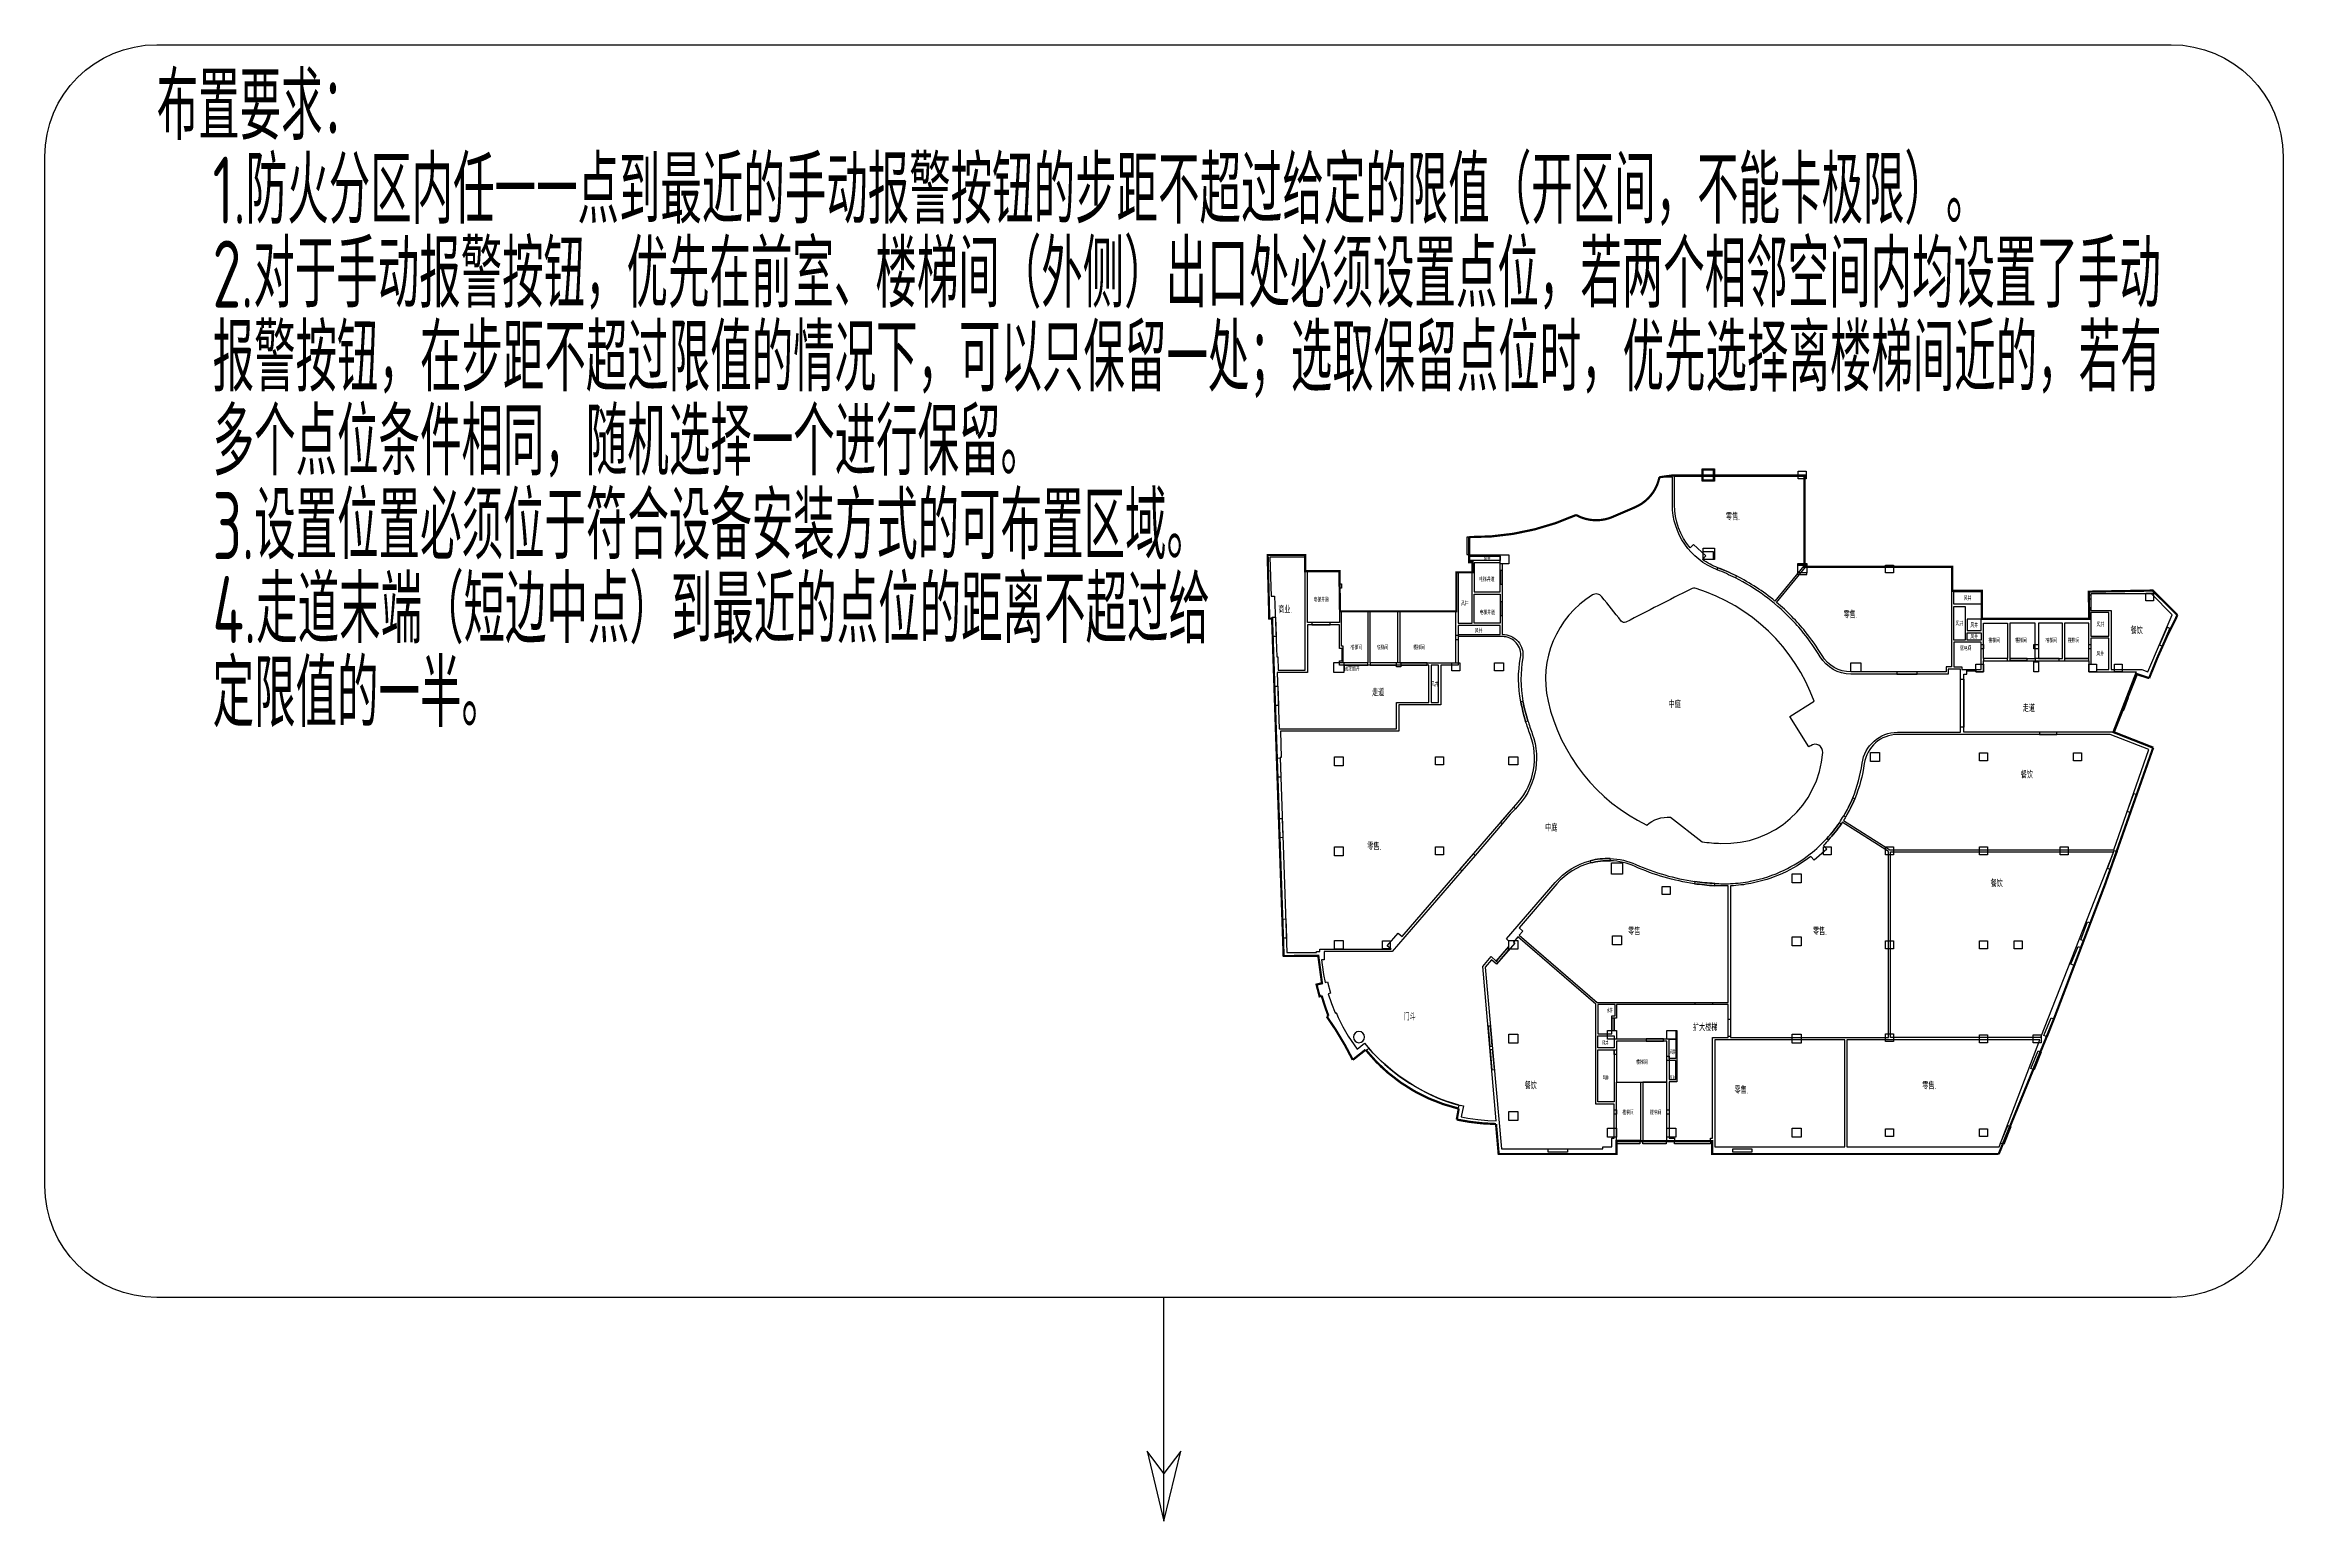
# Model space of a CAD drawing. Header units: millimetres. Extents: x 0 to 4164250, y 0 to 1261500.
# Drawn here: x 2710250 to 2910250, y 159000 to 291000 of the extents above; entities that cross this region are included whole.
import ezdxf
from ezdxf.enums import TextEntityAlignment as Align

# ---------------------------------------------------------------- set-up
doc = ezdxf.new("R2010")
doc.units = ezdxf.units.MM
doc.header["$LTSCALE"] = 1000
doc.linetypes.add('DASH', pattern=[0.35, 0.25, -0.1])
doc.layers.add('AD-AREA-DIVD', color=1, linetype='Continuous', true_color=0xff0000)
for name, color, linetype in [('AD-AREA-OUTL', 31, 'Continuous'), ('AD-NAME-ROOM', 9, 'Continuous'), ('E-UNIV-DIAG', 2, 'Continuous'), ('E-UNIV-NOTE', 6, 'Continuous'), ('柱子', 7, 'Continuous'), ('门窗框线', 114, 'Continuous')]:
    doc.layers.add(name, color=color, linetype=linetype)
doc.styles.add('TH-STYLE3', font='tssdeng.shx', dxfattribs={"width": 0.65, "bigfont": 'tssdchn.shx'})

msp = doc.modelspace()

# ---------------------------------------------------------------- linework, layer by layer
at = {"layer": 'AD-AREA-DIVD', "linetype": 'DASH', "ltscale": 2, "const_width": 200}
msp.add_lwpolyline([(2900797.86, 240010.85, 0.027793692), (2898268.2, 234372.04), (2897180.5, 234730.2), (2895115.71, 229537.09), (2898629.92, 228157.12, -0.018497551), (2884831.26, 191833.9), (2859223.03, 191833.91), (2859223.03, 192983.91), (2850673.03, 192983.91), (2850673.03, 191833.91), (2840150.8, 191833.91), (2839916.8, 194513.1, -0.047494855), (2836407.17, 194911.88), (2836586.69, 195889.89, -0.166932705), (2828261.81, 201156.21), (2827114.42, 200248.98, 0.038836248), (2824800.01, 204117.87), (2824940.56, 204177.58, -0.01876645), (2824336.45, 205982.41), (2824153.13, 205927.85), (2823878.3, 206978.92), (2824365.67, 207093.9), (2824036, 209547.9), (2820938.05, 209533.91), (2819906.44, 239697.5), (2819656.59, 239688.95), (2819511.85, 245383.9), (2822871.35, 245383.91), (2822871.35, 243933.91), (2825921.35, 243933.91), (2825973.03, 240343.91), (2836373.03, 240343.91), (2836373.03, 243833.91), (2837823.03, 243833.91), (2837823.03, 244733.91), (2837521.35, 244733.91), (2837521.35, 246983.91, 0.108474649), (2847067.72, 248956.8, 0.232535743), (2850341.84, 248793), (2852341.84, 249655.05, 0.246120268), (2854513.38, 252333.91), (2855623.03, 252483.91), (2867473.03, 252483.91), (2867473.03, 244333.91), (2880673.03, 244333.91), (2880673.03, 242183.91), (2883323.03, 242183.91), (2883323.03, 239673.91), (2892923.03, 239673.91), (2892871.35, 242103.91), (2898592.8, 242203.91)], format="xyb", close=True, dxfattribs=at)
at = {"layer": 'AD-AREA-OUTL'}
for points in [[(2824571.21, 209933.91), (2824571.22, 209183.96), (2824334.43, 209183.96), (2824380.21, 208746.9), (2824511.95, 207865.14), (2824657.6, 207163.61), (2824851.39, 207209.6), (2825111.63, 206212.95), (2824919.53, 206156.95), (2825201.21, 205283.73), (2825532.43, 204439.85), (2825536.34, 204430.65), (2825628.38, 204469.75, 0.060061963), (2827510.78, 201206.74), (2828174.83, 201738.28), (2828808.76, 200972.18, 0.126743345), (2836146.27, 196303.61), (2836706.89, 196160.95), (2836712.38, 196159.68), (2836720.62, 196195.14), (2837012.84, 196127.27), (2836789.26, 195164.64), (2837393.43, 195042.23), (2838275.79, 194914.51), (2839184.71, 194836.06), (2839941.67, 194812.47), (2838729.6, 208600.08), (2839486.75, 209477.48), (2839940.99, 209085.49), (2841071.35, 210395.37), (2841071.35, 210865.79), (2840849.78, 211057), (2845203.58, 216102.27, -0.152021144), (2848331.34, 218050.62, -0.072967074), (2850120.52, 218247.67, -0.095966598), (2852418.1, 217716.18, 0.034470114), (2854990.22, 216777.97, 0.033817269), (2857666.02, 216198.57, 0.022939562), (2859457.07, 216019.3, 0.026827212), (2860870.69, 216006.55, 0.036888367), (2862658.1, 216219.12, 0.063254514), (2865658.74, 217208.36, 0.055680586), (2867983.82, 218653.27, 0.040683964), (2869476.27, 220039.77, 0.036628578), (2870590.71, 221453.28, 0.014108749), (2870976.62, 222060.43, 0.03662859), (2871783.4, 223669.5, 0.063674577), (2872620.23, 226760.98, -0.373636224), (2875791.61, 229533.91), (2881421.35, 229533.91), (2881421.35, 235183.91), (2880321.35, 235183.91), (2880321.35, 234733.91), (2871618.33, 234733.91, -0.263529203), (2868873.15, 236288.77, 0.034531757), (2867398.85, 238401.99, 0.024331231), (2866202.73, 239747.09, 0.081947128), (2861306.15, 243330.61, 0.024331231), (2859662.3, 244063.91, -0.307417986), (2855671.35, 249855.63), (2855671.35, 252333.91), (2854513.38, 252333.91, -0.246120268), (2852341.84, 249655.05), (2850341.84, 248793, -0.232535743), (2847067.72, 248956.8, -0.108464558), (2837521.35, 246983.91), (2837521.35, 245383.91), (2841071.35, 245383.91), (2841071.35, 244583.91), (2840471.35, 244583.91), (2840471.35, 238283.91, -0.471872406), (2842298.79, 236176.89, 0.086633803), (2842320.12, 232304.5, 0.033564408), (2842754.67, 230569.76, 0.008192837), (2843151.68, 229406.63, -0.290445672), (2841652.12, 222701.27, 0.036712269), (2840476.14, 221338.52), (2838046.76, 218523.3), (2836870.79, 217160.55), (2830634.59, 209933.91)], [(2867421.35, 244420.69), (2864836.62, 241268.1, 0.054873363), (2861387.73, 243513.47, 0.02394224), (2859743.87, 244246.77, -0.026927145), (2859034.32, 244568.38, -0.03976702), (2858359.41, 244990.48), (2858655.81, 245313.2), (2857551.07, 246327.86), (2857262.47, 246013.64, -0.175482196), (2855871.35, 249855.28), (2855871.35, 252433.91), (2867421.35, 252433.91)], [(2867568.63, 244283.91), (2880621.35, 244283.91), (2880621.35, 235383.91), (2880121.35, 235383.91), (2880121.35, 234933.91), (2871618.15, 234933.91, -0.263559575), (2869045.24, 236391.89, 0.034911741), (2867548.48, 238535.05, 0.023703058), (2866352.36, 239880.15, 0.024950908), (2864988.84, 241141.95)], [(2855503.47, 221943.41), (2858321.62, 219741.63, 0.02233398), (2860008.12, 219598.33, 0.405015708), (2869100.04, 227727.3, 0.630813976), (2868029.26, 228335.95, -0.025087001), (2867862.29, 228231.61), (2866166.54, 230945.37), (2868338.87, 232302.79, 0.234123038), (2857806.24, 242384.3, 0.196520459), (2857316.1, 242342.76, -0.000160731), (2851524.44, 239383.93, -0.358308477), (2851090.06, 239479.3, -0.000187057), (2849377.51, 241657.93, 0.381789356), (2848524.82, 241809.2, 0.320902462), (2844561.46, 232326.79, 0.227112064), (2853375.64, 221242.14, -0.193706044)], [(2840471.35, 238083.91), (2836546.65, 238083.91), (2836521.35, 235533.91), (2834971.35, 235533.91), (2834971.35, 231983.91), (2831221.35, 231983.91), (2831221.35, 229633.91), (2820650.86, 229633.91), (2820731.35, 227280.41), (2820631.89, 227277.01), (2821227.97, 209833.91), (2823884.95, 209833.96), (2823884.95, 209933.93), (2824171.35, 209933.93), (2824171.35, 210133.91), (2830543.01, 210133.91), (2830202.32, 210427.91), (2831182.3, 211563.53), (2831522.99, 211269.53), (2841500.7, 222831.93), (2841897.55, 223291.8, 0.275125234), (2842966.26, 229336.42, -0.015821003), (2842563.36, 230511.44, -0.026668966), (2842123.42, 232268.3, -0.093537814), (2842101.71, 236210.92, 0.472698839)], [(2870963.44, 221658.45), (2875100.4, 219033.91), (2895115.38, 219033.91), (2898253.41, 227982.67), (2894799.51, 229333.91), (2875811.6, 229333.91, 0.375528552), (2872817.69, 226733.63, -0.063674577), (2871967.6, 223593.18, -0.03662859), (2871147.71, 221957.95, -0.014094469)], [(2841981.18, 212061.95), (2842321.86, 211767.96), (2841996.92, 211391.41), (2848958.54, 205383.91), (2860671.35, 205383.91), (2860671.35, 215798.92, -0.021143232), (2859437.13, 215820.09, -0.020165528), (2857646.08, 215999.37, -0.070822888), (2852337.27, 217534.54, 0.097129433), (2850142.66, 218046.67, 0.072777057), (2848353.48, 217849.62, 0.15346618), (2845354.99, 215971.61)]]:
    msp.add_lwpolyline(points, format="xyb", close=True, dxfattribs=at)
for points in [[(2858321.35, 253083.92), (2859421.35, 253083.92), (2859421.35, 251983.92), (2858321.35, 251983.92)], [(2822871.35, 235083.91), (2822871.35, 245183.91), (2819718.8, 245183.91), (2819837.73, 241706.58), (2820137.56, 241716.83), (2820323.78, 236271.74), (2820423.72, 236275.15), (2820464.46, 235083.91)], [(2837521.35, 245283.91), (2840270.81, 245283.91), (2840270.81, 244883.91), (2837521.35, 244883.91)], [(2837971.35, 242083.91), (2840271.35, 242083.91), (2840271.35, 244683.91), (2837971.35, 244683.91)], [(2825921.35, 239333.91), (2823071.35, 239333.91), (2823071.35, 243933.91), (2825921.35, 243933.91)], [(2837771.35, 243783.91), (2836521.35, 243783.91), (2836521.35, 239283.91), (2837771.35, 239283.91)], [(2880821.35, 242133.91), (2883271.35, 242133.91), (2883271.35, 240983.91), (2880821.35, 240983.91)], [(2826121.35, 240323.91), (2828471.35, 240323.91), (2828471.35, 235733.91), (2826271.35, 235733.91), (2826271.35, 237233.91), (2826121.35, 237233.91)], [(2828671.35, 240323.91), (2831121.35, 240323.91), (2831121.35, 235733.91), (2828671.35, 235733.91)], [(2836321.35, 240323.91), (2831321.35, 240323.91), (2831321.35, 235733.91), (2836321.35, 235733.91)], [(2837971.35, 241883.91), (2840271.35, 241883.91), (2840271.35, 239283.91), (2837971.35, 239283.91)], [(2881821.35, 237783.91), (2880821.35, 237783.91), (2880821.35, 240783.91), (2881821.35, 240783.91)], [(2893071.35, 241903.91), (2893071.35, 240433.91), (2894871.35, 240433.91), (2894871.35, 235133.91), (2897629.07, 235133.91), (2898143.41, 234924.44), (2900340.01, 240032.44), (2898468.54, 241903.91)], [(2894671.36, 240233.91), (2893071.35, 240233.91), (2893071.35, 238133.91), (2894671.36, 238133.91)], [(2833921.35, 235533.91), (2825921.35, 235533.91), (2825921.35, 235933.91), (2826171.35, 235933.91), (2826171.35, 237033.91), (2825921.35, 237033.91), (2825921.35, 239133.91), (2823071.35, 239133.91), (2823071.35, 234883.91), (2820371.24, 234883.91), (2820543.96, 229833.91), (2831021.35, 229833.91), (2831021.35, 232183.91), (2833921.35, 232183.91)], [(2840271.35, 239083.91), (2836521.35, 239083.91), (2836521.35, 238283.91), (2840271.35, 238283.91)], [(2883271.35, 239633.91), (2882021.35, 239633.91), (2882021.35, 238633.91), (2883271.35, 238633.91)], [(2882021.35, 238433.91), (2883271.35, 238433.91), (2883271.35, 237783.91), (2882021.35, 237783.91)], [(2883471.35, 239303.91), (2885621.35, 239303.91), (2885621.35, 236143.91), (2883471.35, 236143.91)], [(2885821.35, 236133.91), (2888071.35, 236133.91), (2888071.35, 239303.91), (2885821.35, 239303.91)], [(2888371.35, 236123.91), (2890521.35, 236123.91), (2890521.35, 239293.91), (2888371.35, 239293.91)], [(2890721.35, 236123.91), (2892871.35, 236123.91), (2892871.35, 239293.91), (2890721.35, 239293.91)], [(2880821.35, 237583.91), (2880821.35, 235383.91), (2881521.35, 235383.91), (2881521.35, 235133.91), (2883271.35, 235133.91), (2883271.35, 237583.91)], [(2894671.35, 235133.91), (2894671.13, 237933.48), (2893071.35, 237933.91), (2893071.35, 235633.92), (2893571.37, 235633.91), (2893571.37, 235133.91)], [(2834771.35, 235533.91), (2834121.35, 235533.91), (2834121.35, 232183.91), (2834771.35, 232183.91)], [(2895038.85, 229533.91), (2881721.35, 229533.91), (2881721.35, 234733.91), (2881971.35, 234733.91), (2881971.35, 235033.91), (2882771.35, 235033.91), (2882771.34, 234933.91), (2883471.34, 234933.91), (2883471.35, 235933.91), (2892871.35, 235933.91), (2892871.35, 234933.91), (2897100, 234933.91)], [(2875171.35, 218833.91), (2895088.52, 218833.91), (2888576.36, 202233.91), (2875171.35, 202233.91)], [(2840414.26, 192283.91), (2849471.35, 192283.91), (2849471.35, 192483.91), (2850271.35, 192483.91), (2850271.35, 193233.91), (2850471.35, 193233.91), (2850471.35, 196283.91), (2848821.35, 196283.91), (2848821.35, 205238.12), (2841866.25, 211239.99), (2841472.55, 210783.75), (2841586.11, 210685.76), (2839961.75, 208803.41), (2839507.5, 209195.4), (2838936.23, 208533.4)], [(2849021.35, 202583.91), (2850271.35, 202583.91), (2850271.35, 204183.91), (2850571.35, 204183.91), (2850571.35, 205183.91), (2849021.35, 205183.91)], [(2860671.35, 202233.91), (2860671.35, 205183.91), (2850671.35, 205183.91), (2850671.35, 203983.91), (2850471.35, 203983.91), (2850471.36, 202883.92), (2850671.33, 202883.92), (2850671.35, 202133.91), (2855171.34, 202133.91), (2855171.35, 202883.91), (2856071.35, 202883.91), (2856071.35, 198283.91), (2855371.35, 198283.91), (2855371.35, 193233.91), (2855871.38, 193233.91), (2855871.38, 193033.91), (2859071.38, 193033.82), (2859071.38, 193233.91), (2859271.35, 193233.91), (2859271.35, 202233.91)], [(2849021.35, 202383.91), (2850471.35, 202383.91), (2850471.35, 201333.91), (2849021.35, 201333.91)], [(2855971.35, 200383.91), (2855371.35, 200383.91), (2855371.35, 202083.92), (2855971.35, 202083.92)], [(2871071.35, 202033.91), (2859471.35, 202033.91), (2859471.35, 192483.91), (2871071.35, 192483.91)], [(2888497.19, 202033.91), (2871271.35, 202033.91), (2871271.35, 192483.91), (2884866.03, 192483.91)], [(2849021.35, 201133.91), (2850471.35, 201133.91), (2850471.35, 196483.91), (2849021.35, 196483.91)], [(2850671.35, 198263.91), (2855171.35, 198263.91), (2855171.35, 201933.91), (2850671.35, 201933.91)], [(2855971.35, 200183.91), (2855371.35, 200183.91), (2855371.35, 198483.91), (2855971.35, 198483.91)], [(2850671.35, 198263.91), (2852821.35, 198263.91), (2852821.35, 193033.91), (2850671.35, 193033.91)], [(2853020.83, 193033.91), (2855171.35, 193033.91), (2855171.35, 198263.91), (2853020.83, 198263.91)]]:
    msp.add_lwpolyline(points, close=True, dxfattribs=at)
msp.add_lwpolyline([(2860871.35, 215806.38), (2860871.35, 202233.91), (2874971.35, 202233.91), (2874971.35, 218878.93), (2870855.58, 221490.03, -0.003830145), (2870748.18, 221329.14, -0.03568477), (2869633.74, 219915.62, -0.013480636), (2869161.84, 219424.99), (2869464.77, 219078.53), (2868335.53, 218091.2), (2868032.62, 218437.65, -0.11787199), (2862681.78, 216020.01, -0.035684688), (2860894.37, 215807.44, -0.000456264), (2860871.35, 215806.38, 1.218045454)], format="xyb", dxfattribs=at)
at = {"layer": 'E-UNIV-DIAG'}
msp.add_lwpolyline([(2900250, 179000), (2720250, 179000, -0.414213562), (2710250, 189000), (2710250, 281000, -0.414213562), (2720250, 291000), (2900250, 291000, -0.414213562), (2910250, 281000), (2910250, 189000, -0.414213562)], format="xyb", close=True, dxfattribs=at)
for points in [[(2810250, 159000), (2810250, 179000)], [(2810250, 159000), (2811750, 165276.24), (2810250, 163276.24), (2808750, 165276.24), (2810250, 159000)]]:
    msp.add_lwpolyline(points, dxfattribs=at)
at = {"layer": '柱子'}
for points in [[(2858421.35, 252983.92), (2859321.35, 252983.92), (2859321.35, 252083.92), (2858421.35, 252083.92)], [(2858421.35, 252983.92), (2859321.35, 252983.92), (2859321.35, 252083.92), (2858421.35, 252083.92)], [(2866921.35, 252883.92), (2867621.35, 252883.92), (2867621.35, 252183.92), (2866921.35, 252183.92)], [(2840271.35, 245383.91), (2841071.35, 245383.91), (2841071.35, 244583.91), (2840271.35, 244583.91)], [(2858421.3, 245983.97), (2859421.35, 245983.97), (2859421.35, 244983.97), (2858421.3, 244983.97)], [(2858421.3, 245683.97), (2859321.3, 245683.97), (2859321.3, 244983.97), (2858421.3, 244983.97)], [(2858421.3, 245683.97), (2859321.3, 245683.97), (2859321.3, 244983.97), (2858421.3, 244983.97)], [(2867671.37, 244483.91), (2866871.37, 244483.91), (2866871.37, 244633.91), (2867671.37, 244633.91), (2867671.37, 244483.91)], [(2866871.37, 244483.91), (2867671.37, 244483.91), (2867671.37, 243783.91), (2866871.37, 243783.91)], [(2874721.35, 244483.92), (2875421.35, 244483.92), (2875421.35, 243783.92), (2874721.35, 243783.92)], [(2825921.36, 242413.91), (2825921.36, 242813.91), (2826121.36, 242813.91), (2826121.36, 242413.91)], [(2867671.37, 243783.91), (2866871.37, 243783.91), (2866871.37, 243633.91), (2867671.37, 243633.91), (2867671.37, 243783.91)], [(2892871.35, 241833.92), (2893071.35, 241833.92), (2893071.35, 241433.92), (2892871.35, 241433.92)], [(2897971.35, 241983.92), (2898671.35, 241983.92), (2898671.35, 241283.92), (2897971.35, 241283.92)], [(2836321.35, 237813.91), (2836321.35, 238213.91), (2836521.35, 238213.91), (2836521.35, 237813.91)], [(2883271.35, 237393.92), (2883471.35, 237393.92), (2883471.35, 236993.92), (2883271.35, 236993.92)], [(2887971.35, 237393.92), (2888371.35, 237393.92), (2888371.35, 236993.92), (2887971.35, 236993.92)], [(2892871.35, 237393.92), (2893071.35, 237393.92), (2893071.35, 236993.92), (2892871.35, 236993.92), (2892871.35, 237393.92)], [(2825421.35, 235783.91), (2826321.35, 235783.91), (2826321.35, 234883.91), (2825421.35, 234883.91)], [(2831021.35, 235783.91), (2831421.35, 235783.91), (2831421.35, 235383.92), (2831021.35, 235383.92)], [(2835971.35, 235733.91), (2836671.35, 235733.91), (2836671.35, 235033.91), (2835971.35, 235033.91)], [(2839771.45, 235734), (2840571.45, 235734), (2840571.45, 235034), (2839771.45, 235034)], [(2871621.35, 235733.91), (2872521.35, 235733.91), (2872521.35, 234933.91), (2871621.35, 234933.91)], [(2882771.34, 235633.92), (2883471.34, 235633.92), (2883471.34, 234933.92), (2882771.34, 234933.92)], [(2887971.35, 235833.92), (2888371.35, 235833.92), (2888371.35, 234933.92), (2887971.35, 234933.92)], [(2892871.37, 235633.92), (2893571.37, 235633.92), (2893571.37, 234933.92), (2892871.37, 234933.92)], [(2895171.35, 235633.92), (2895871.35, 235633.92), (2895871.35, 234933.92), (2895171.35, 234933.92)], [(2825471.35, 227333.91), (2826271.35, 227333.91), (2826271.35, 226533.91), (2825471.35, 226533.91)], [(2834521.34, 227333.92), (2835221.34, 227333.92), (2835221.34, 226633.92), (2834521.34, 226633.92)], [(2841071.35, 227333.91), (2841871.35, 227333.91), (2841871.35, 226633.91), (2841071.35, 226633.91)], [(2873371.35, 227733.91), (2874171.35, 227733.91), (2874171.35, 226933.91), (2873371.35, 226933.91)], [(2883121.35, 227683.92), (2883821.35, 227683.92), (2883821.35, 226983.92), (2883121.35, 226983.92)], [(2891521.35, 227683.92), (2892221.35, 227683.92), (2892221.35, 226983.92), (2891521.35, 226983.92)], [(2825471.35, 219283.92), (2826271.35, 219283.92), (2826271.35, 218483.92), (2825471.35, 218483.92)], [(2834521.35, 219283.92), (2835221.35, 219283.92), (2835221.35, 218583.92), (2834521.35, 218583.92)], [(2869171.35, 219283.92), (2869871.35, 219283.92), (2869871.35, 218583.92), (2869171.35, 218583.92)], [(2874721.35, 219283.92), (2875421.35, 219283.92), (2875421.35, 218583.92), (2874721.35, 218583.92)], [(2883121.35, 219283.92), (2883821.35, 219283.92), (2883821.35, 218583.92), (2883121.35, 218583.92)], [(2890321.35, 219283.92), (2891021.35, 219283.92), (2891021.35, 218583.92), (2890321.35, 218583.92)], [(2850221.35, 217858.91), (2851221.35, 217858.91), (2851221.35, 216858.91), (2850221.35, 216858.91)], [(2866371.35, 216883.91), (2867171.35, 216883.91), (2867171.35, 216083.91), (2866371.35, 216083.91)], [(2854771.35, 215733.91), (2855471.35, 215733.91), (2855471.35, 215033.91), (2854771.35, 215033.91)], [(2825471.35, 210933.91), (2826271.35, 210933.91), (2826271.35, 210133.91), (2825471.35, 210133.91)], [(2829771.35, 210883.91), (2830471.35, 210883.91), (2830471.35, 210183.91), (2829771.35, 210183.91)], [(2841071.35, 210933.92), (2841871.35, 210933.92), (2841871.35, 210133.92), (2841071.35, 210133.92)], [(2850321.35, 211333.91), (2851121.35, 211333.91), (2851121.35, 210533.91), (2850321.35, 210533.91)], [(2866371.35, 211233.9), (2867171.35, 211233.9), (2867171.35, 210433.9), (2866371.35, 210433.9)], [(2874721.35, 210883.92), (2875421.35, 210883.92), (2875421.35, 210183.92), (2874721.35, 210183.92)], [(2883121.35, 210883.92), (2883821.35, 210883.92), (2883821.35, 210183.92), (2883121.35, 210183.92)], [(2886221.35, 210883.91), (2886921.35, 210883.91), (2886921.35, 210183.91), (2886221.35, 210183.91)], [(2841071.35, 202533.91), (2841871.35, 202533.91), (2841871.35, 201733.91), (2841071.35, 201733.91)], [(2849871.34, 202883.9), (2850671.34, 202883.9), (2850671.34, 202083.9), (2849871.34, 202083.9)], [(2855171.34, 202883.92), (2855971.34, 202883.92), (2855971.34, 202083.92), (2855171.34, 202083.92)], [(2866371.35, 202533.92), (2867171.35, 202533.92), (2867171.35, 201733.92), (2866371.35, 201733.92)], [(2874721.34, 202583.92), (2875421.34, 202583.92), (2875421.34, 201883.92), (2874721.34, 201883.92)], [(2883121.35, 202483.91), (2883821.35, 202483.91), (2883821.35, 201783.91), (2883121.35, 201783.91)], [(2887921.35, 202483.92), (2888621.35, 202483.92), (2888621.35, 201783.92), (2887921.35, 201783.92)], [(2850471.35, 200733.91), (2850471.35, 201133.91), (2850671.35, 201133.91), (2850671.35, 200733.91)], [(2855171.34, 200183.91), (2855171.34, 200583.91), (2855371.34, 200583.91), (2855371.34, 200183.91)], [(2841071.35, 195633.91), (2841871.35, 195633.91), (2841871.35, 194833.91), (2841071.35, 194833.91)], [(2849871.37, 194133.9), (2850671.37, 194133.9), (2850671.37, 193333.9), (2849871.37, 193333.9)], [(2850471.35, 195393.91), (2850471.35, 195793.91), (2850671.35, 195793.91), (2850671.35, 195393.91)], [(2855171.34, 195393.91), (2855171.34, 195793.91), (2855371.34, 195793.91), (2855371.34, 195393.91)], [(2855171.37, 194133.92), (2855971.37, 194133.92), (2855971.37, 193333.92), (2855171.37, 193333.92)], [(2866371.35, 194133.91), (2867171.35, 194133.91), (2867171.35, 193333.91), (2866371.35, 193333.91)], [(2874721.35, 194083.92), (2875421.35, 194083.92), (2875421.35, 193383.92), (2874721.35, 193383.92)], [(2883121.34, 194083.92), (2883821.34, 194083.92), (2883821.34, 193383.92), (2883121.34, 193383.92)]]:
    msp.add_lwpolyline(points, close=True, dxfattribs=at)
msp.add_lwpolyline([(2828171.35, 202283.92, 1), (2827171.35, 202283.92, 1), (2828171.35, 202283.92, 1)], format="xyb", close=True, dxfattribs=at)
at = {"layer": '门窗框线'}
for points in [[(2837521.35, 246983.91), (2837321.35, 246983.91), (2837321.35, 245433.91), (2837521.35, 245433.91)], [(2840471.35, 241203.91), (2840271.35, 241203.91), (2840271.35, 239963.91), (2840471.35, 239963.91)], [(2825091.35, 239333.91), (2823451.35, 239333.91), (2823451.35, 239133.91), (2825091.35, 239133.91)], [(2899183.97, 237353.91), (2899434.34, 237246.61), (2900120.59, 238823.02), (2899871.48, 238933.16)], [(2885621.35, 236143.91), (2883471.35, 236143.91), (2883471.35, 235933.91), (2885621.35, 235933.91)], [(2887371.35, 236133.91), (2885821.35, 236133.91), (2885821.35, 235943.91), (2887371.35, 235943.91)], [(2890221.35, 236123.91), (2888071.35, 236123.91), (2888071.35, 235933.91), (2890221.35, 235933.91)], [(2892871.35, 236123.91), (2890721.35, 236123.91), (2890721.35, 235933.91), (2892871.35, 235933.91)], [(2828471.35, 235733.91), (2826321.35, 235733.91), (2826321.35, 235533.91), (2828471.35, 235533.91)], [(2833771.35, 235733.91), (2831421.35, 235733.91), (2831421.35, 235533.91), (2833771.35, 235533.91)], [(2877541.23, 234933.91), (2875741.23, 234933.91), (2875741.23, 234733.91), (2877541.23, 234733.91)], [(2881421.35, 234283.91), (2881721.35, 234283.91), (2881721.35, 229983.91), (2881421.35, 229983.91)], [(2881971.35, 235133.91), (2882771.34, 235133.91), (2882771.34, 235033.91), (2881971.35, 235033.91)], [(2896006.99, 231516.42), (2896435.69, 232637.23), (2896248.89, 232708.68), (2895820.19, 231587.87)], [(2890021.35, 229533.91), (2888471.35, 229533.91), (2888471.35, 229333.91), (2890021.35, 229333.91)], [(2897159.97, 223960.46), (2896573.31, 222352.76), (2896302.27, 222454.26), (2896902.25, 224056.42)], [(2895413.78, 218875.06), (2894827.13, 217267.35), (2894556.09, 217368.85), (2895156.07, 218971.01)], [(2893013.39, 212487.59), (2892426.73, 210879.89), (2892155.69, 210981.39), (2892755.67, 212583.55)], [(2892207.09, 210276.21), (2891564.14, 208680.58), (2891274.8, 208799.88), (2891926.75, 210391.29)], [(2857721.35, 205383.91), (2859271.35, 205383.91), (2859271.35, 205183.91), (2857721.35, 205183.91)], [(2839421.76, 203265.55), (2839200.27, 203246.08), (2839357.9, 201453), (2839584.75, 201473.63)], [(2850471.35, 203983.91), (2850271.35, 203983.91), (2850271.35, 202883.91), (2850471.35, 202883.91)], [(2854871.35, 202133.91), (2853321.35, 202133.91), (2853321.35, 201933.91), (2854871.35, 201933.91)], [(2860671.35, 203883.91), (2860871.35, 203883.91), (2860871.35, 202333.91), (2860671.35, 202333.91)], [(2839605.66, 201173.62), (2839384.17, 201154.15), (2839541.8, 199361.06), (2839768.65, 199381.7)], [(2850721.35, 193033.91), (2852770.83, 193033.91), (2852770.83, 192733.91), (2850721.35, 192733.91)], [(2853020.83, 193033.91), (2855120.83, 193033.91), (2855120.83, 192733.91), (2853020.83, 192733.91)], [(2855871.38, 193033.91), (2859071.37, 193033.88), (2859071.37, 192733.88), (2855871.38, 192733.91)], [(2861061.06, 192283.91), (2862781.06, 192283.91), (2862781.06, 192009.52), (2861061.06, 192009.52)]]:
    msp.add_lwpolyline(points, close=True, dxfattribs=at)
at = {"layer": '门窗框线', "elevation": 0}
for points in [[(2840471.35, 244003.91), (2840271.35, 244003.91), (2840271.35, 242763.91), (2840471.35, 242763.91)], [(2831021.35, 235733.89), (2828671.35, 235733.89), (2828671.35, 235533.91), (2831021.35, 235533.91)], [(2889795.75, 203889.85), (2889152.8, 202294.22), (2888863.47, 202413.52), (2889515.42, 204004.93)], [(2888629.52, 200945.39), (2887986.57, 199349.77), (2887697.23, 199469.07), (2888349.19, 201060.47)], [(2885920.08, 194275.4), (2885277.13, 192679.78), (2884987.79, 192799.08), (2885639.75, 194390.49)], [(2844588.71, 192284.41), (2846308.7, 192284.41), (2846308.7, 192009.36), (2844588.71, 192009.36)]]:
    msp.add_lwpolyline(points, close=True, dxfattribs=at)
at = {"layer": '门窗框线'}
for points in [[(2861387.73, 243513.47), (2861306.15, 243330.61, 0.024331233), (2859662.3, 244063.91), (2859743.87, 244246.77), (2860584, 243898.33)], [(2842320.12, 232304.5), (2842123.42, 232268.3, 0.026668967), (2842563.36, 230511.44), (2842754.67, 230569.76, -0.033564407)], [(2841500.7, 222831.93), (2841652.12, 222701.27, 0.036712262), (2840476.14, 221338.52), (2840324.73, 221469.18)], [(2870976.63, 222060.43), (2871155.87, 221970.56, 0.035393985), (2871962.65, 223579.63), (2871783.4, 223669.5, -0.036627441)], [(2869476.27, 220039.77), (2869633.74, 219915.62, 0.035684762), (2870748.18, 221329.14), (2870590.71, 221453.28, -0.036628976)], [(2857666.02, 216198.57), (2857646.08, 215999.37, 0.020165526), (2859437.13, 215820.09), (2859457.07, 216019.3, -0.022939564)]]:
    msp.add_lwpolyline(points, format="xyb", close=True, dxfattribs=at)
at = {"layer": '门窗框线', "elevation": 0}
for points in [[(2820202.12, 239829.66), (2820261.38, 238110.68), (2819961.08, 238100.41), (2819902.77, 239819.42), (2820202.12, 239829.65)], [(2820412.87, 233652.88), (2820472.14, 231933.9), (2820171.84, 231923.63), (2820113.52, 233642.64), (2820412.87, 233652.88)], [(2820632.3, 227237), (2820691.56, 225518.02), (2820391.26, 225507.75), (2820332.95, 227226.76), (2820632.3, 227237)], [(2820816.87, 221840.16), (2820876.14, 220121.18), (2820575.84, 220110.91), (2820517.52, 221829.92), (2820816.87, 221840.15)]]:
    msp.add_lwpolyline(points, dxfattribs=at)
at = {"layer": '门窗框线'}
for points in [[(2837895.35, 218653.96), (2838046.76, 218523.3), (2836870.79, 217160.55), (2836719.37, 217291.22), (2837895.35, 218653.96)], [(2821124.97, 212845.43), (2821184.24, 211126.45), (2820883.94, 211116.18), (2820825.62, 212835.19), (2821124.97, 212845.43)], [(2839940.99, 209085.49), (2840092.41, 208954.82), (2841072.39, 210090.45), (2840920.98, 210221.11), (2839940.99, 209085.49)]]:
    msp.add_lwpolyline(points, dxfattribs=at)
msp.add_lwpolyline([(2848331.34, 218050.62), (2848353.48, 217849.62, -0.072777135), (2850142.66, 218046.67), (2850120.52, 218247.67, 0.072967067), (2848331.34, 218050.62)], format="xyb", dxfattribs=at)
at = {"layer": '门窗框线', "elevation": 0}
msp.add_lwpolyline([(2828542.98, 201288.63), (2828300.62, 201046.27, 0.163063006), (2836563.64, 195921.1), (2836627.77, 196188.52, -0.145177687)], format="xyb", close=True, dxfattribs=at)

# ---------------------------------------------------------------- texts
at = {"layer": 'AD-NAME-ROOM', "style": 'TH-STYLE3', "width": 0.7}
for s, p in [('零售.', (2860462.87, 248498.73)), ('商业.', (2820453.98, 240189.38)), ('零售.', (2870964.79, 239736.42)), ('餐饮', (2896606.47, 238320.12)), ('走道', (2828833.97, 232767.18)), ('走道', (2886971.07, 231373.13)), ('餐饮', (2886790.74, 225421.87)), ('零售.', (2828410.81, 219015.8)), ('餐饮', (2884097.27, 215703.99)), ('零售', (2851714.94, 211425.53)), ('零售.', (2868229.99, 211425.53)), ('门斗', (2831641.15, 203778.52)), ('扩大楼梯', (2857509.22, 202832.04)), ('餐饮', (2842464.45, 197626.97)), ('零售.', (2878002.9, 197626.97)), ('零售.', (2861223.25, 197227.24))]:
    msp.add_text(s, height=600, rotation=0.0030599, dxfattribs=at).set_placement(p)
at = {"layer": 'AD-NAME-ROOM', "linetype": 'ByBlock', "style": 'TH-STYLE3'}
for s, height, rotation, width, p in [('风井', 350, 0.0030599, 0.7, (2839118.84, 245085.64)), ('电梯井道', 375, 0.0030599, 0.7, (2839092.72, 243251.94)), ('电梯井道', 375, 0.0030599, 0.7, (2824294.91, 241430.79)), ('风井', 375, 0.0030599, 0.7, (2837120.13, 241086.19)), ('电梯井道', 375, 0.0030599, 0.7, (2839126.47, 240284.14)), ('风井', 375, 0.0030599, 0.7, (2882043.66, 241556.76)), ('风井', 375, 0.0030599, 0.7, (2838357.03, 238644.25)), ('风井', 375, 0.0030599, 0.7, (2881318.66, 239281.76)), ('风井', 375, 0.0030599, 0.7, (2882643.66, 239131.76)), ('风井', 375, 0.0030599, 0.7, (2882643.66, 238106.76)), ('风井', 375, 0.0030599, 0.7, (2893918.52, 239194.78)), ('楼梯间', 375, 0.0030599, 0.7, (2827427.93, 237164.44)), ('楼梯间', 375, 0.0030599, 0.7, (2829777.28, 237164.44)), ('楼梯间', 375, 0.0030599, 0.7, (2833032.88, 237164.44)), ('弱电间', 375, 0.0030599, 0.7, (2881879.41, 237087.01)), ('楼梯间', 375, 0.0030599, 0.7, (2884423.61, 237783.6)), ('楼梯间', 375, 0.0030599, 0.7, (2886818.62, 237783.6)), ('楼梯间', 375, 0.0030599, 0.7, (2889521.16, 237783.6)), ('楼梯间', 375, 0.0030599, 0.7, (2891534.09, 237783.6)), ('风井', 375, 0.0030599, 0.7, (2893905.17, 236586.31)), ('固定窗井', 375, 0.0030599, 0.7, (2827046.84, 235265.06)), ('风井', 375, 0.0030599, 0.7, (2834443.66, 233856.76)), ('水井', 350, 359.9971586, 0.6, (2850074.08, 204697.94)), ('风井', 350, 359.9971586, 0.6, (2849683.43, 201795.07)), ('楼梯间', 375, 0.0030599, 0.7, (2852954.97, 200082.87)), ('风井', 350, 359.9971586, 0.6, (2855704.61, 200981.69)), ('风井', 350, 359.9971586, 0.6, (2849717.62, 198674.35)), ('风井', 350, 359.9971586, 0.6, (2855723.71, 198674.35)), ('楼梯间', 375, 0.0030599, 0.7, (2851715.25, 195578.43)), ('楼梯间', 375, 0.0030599, 0.7, (2854182.56, 195578.43))]:
    msp.add_text(s, height=height, rotation=rotation, dxfattribs=dict(at, width=width)).set_placement(p, align=Align.MIDDLE)
at = {"layer": 'AD-NAME-ROOM', "style": 'TH-STYLE3', "width": 0.7}
for p in [(2855882.17, 232090.4), (2844853.73, 221061.95)]:
    msp.add_text('中庭', height=600, rotation=0.0030599, dxfattribs=at).set_placement(p, align=Align.MIDDLE)
at = {"layer": 'E-UNIV-NOTE', "style": 'TH-STYLE3', "width": 0.65}
for s, p in [('布置要求：', (2720250, 285500)), ('1.防火分区内任一一点到最近的手动报警按钮的步距不超过给定的限值（开区间，不能卡极限）。', (2725250, 278000)), ('2.对于手动报警按钮，优先在前室、楼梯间（外侧）出口处必须设置点位，若两个相邻空间内均设置了手动', (2725250, 270500)), ('报警按钮，在步距不超过限值的情况下，可以只保留一处；选取保留点位时，优先选择离楼梯间近的，若有', (2725250, 263000)), ('多个点位条件相同，随机选择一个进行保留。', (2725250, 255500)), ('3.设置位置必须位于符合设备安装方式的可布置区域。', (2725250, 248000)), ('4.走道末端（短边中点）到最近的点位的距离不超过给', (2725250, 240500)), ('定限值的一半。', (2725250, 233000))]:
    msp.add_text(s, height=6000, dxfattribs=at).set_placement(p, align=Align.MIDDLE_LEFT)

doc.saveas('drawing.dxf')
